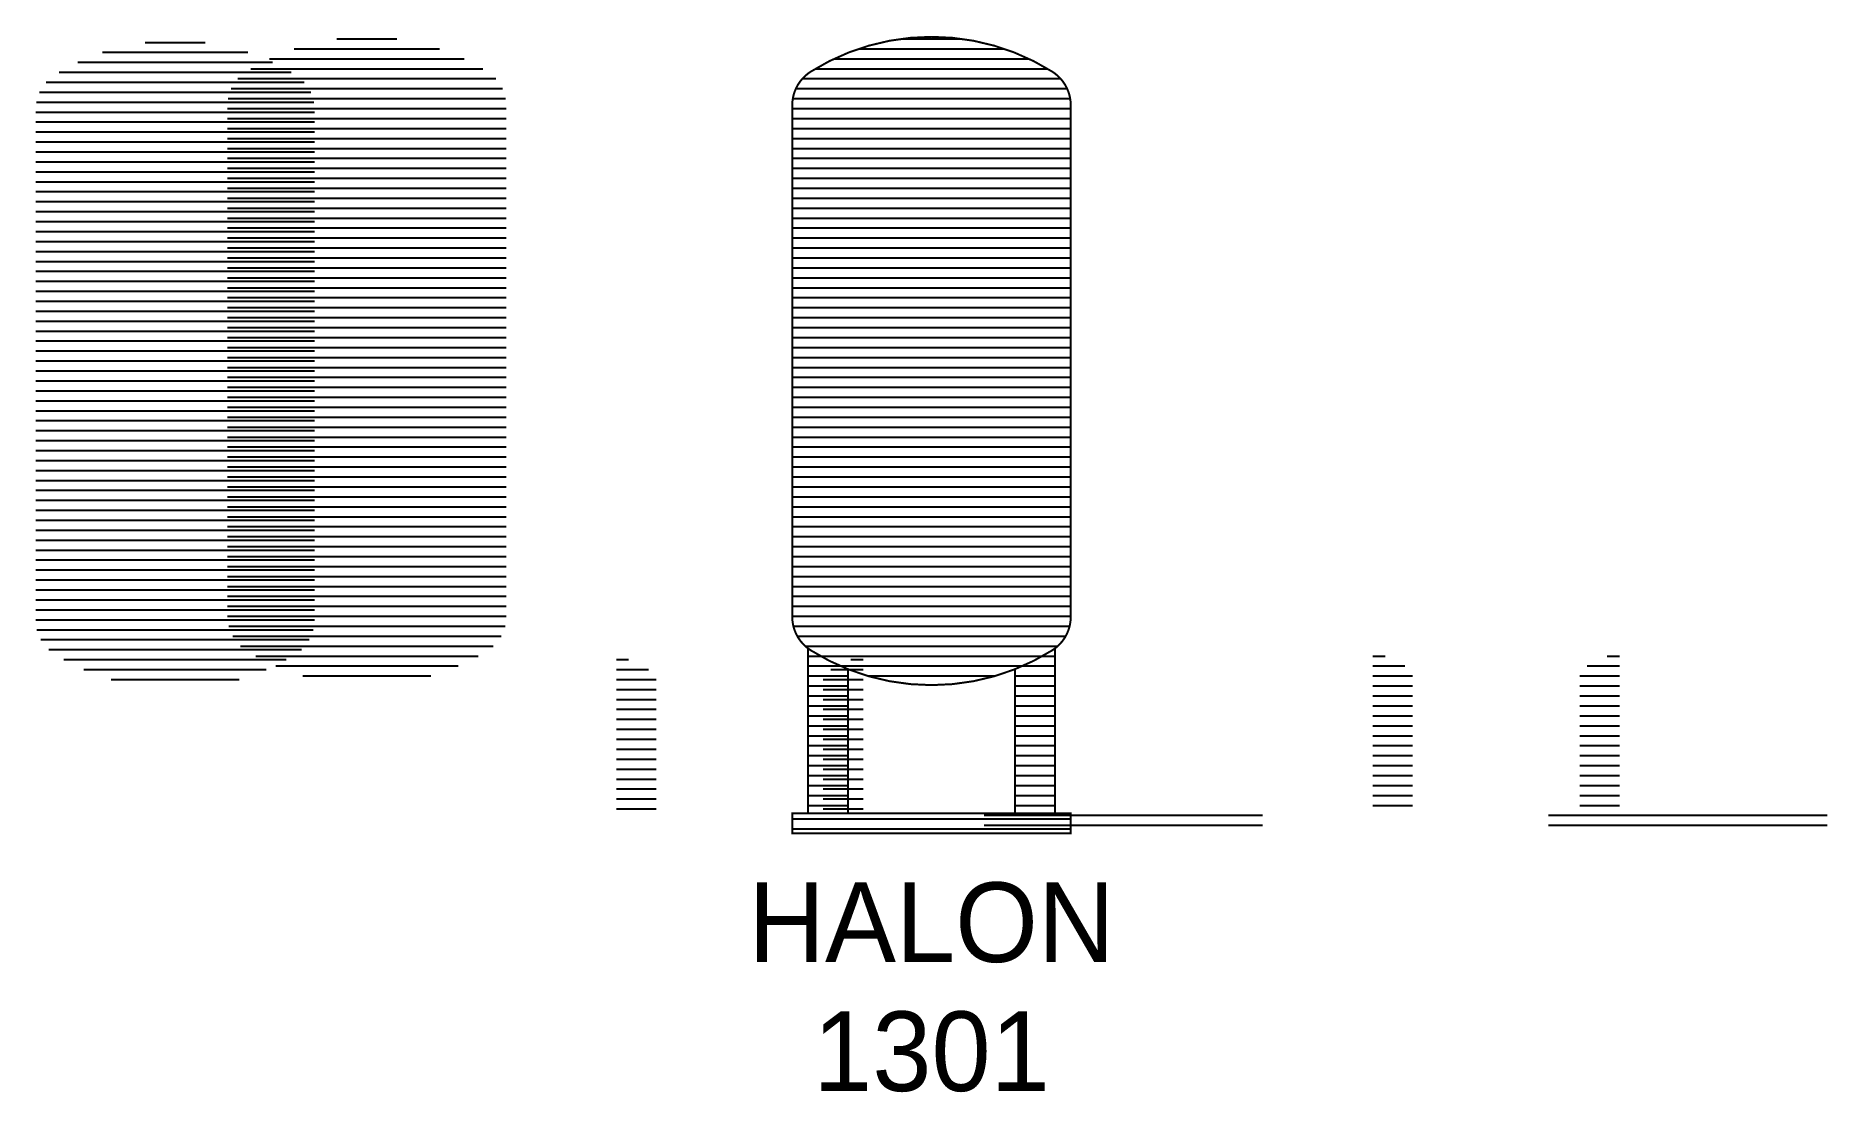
# Model space of a CAD drawing. Extents: x 50.7 to 73.3, y 109.2 to 122.5.
import ezdxf
from ezdxf.enums import TextEntityAlignment as Align

# ---------------------------------------------------------------- set-up
doc = ezdxf.new("R2010")
doc.units = 0
doc.header["$LTSCALE"] = 10
doc.layers.get('0').update_dxf_attribs({"linetype": 'CONTINUOUS'})
for name, color, linetype in [('ROOD', 1, 'CONTINUOUS'), ('TXT', 7, 'CONTINUOUS'), ('VEILIG', 7, 'CONTINUOUS')]:
    doc.layers.add(name, color=color, linetype=linetype)

# ---------------------------------------------------------------- blocks, each defined once
blk = doc.blocks.new('*X')
at = {"color": 0}
for p, q in [((81.237, 124.75), (83.063, 124.75)), ((81.773, 124.875), (82.527, 124.875)), ((80.693, 124.5), (83.607, 124.5)), ((80.928, 124.625), (83.372, 124.625)), ((80.529, 124.375), (83.771, 124.375)), ((80.407, 124.125), (83.893, 124.125)), ((80.446, 124.25), (83.854, 124.25)), ((80.4, 124), (83.9, 124)), ((80.4, 123.875), (83.9, 123.875)), ((80.4, 123.75), (83.9, 123.75)), ((80.4, 123.625), (83.9, 123.625)), ((80.4, 123.5), (83.9, 123.5)), ((80.4, 123.375), (83.9, 123.375)), ((80.4, 123.25), (83.9, 123.25)), ((80.4, 123.125), (83.9, 123.125)), ((80.4, 123), (83.9, 123)), ((80.4, 122.875), (83.9, 122.875)), ((80.4, 122.75), (83.9, 122.75)), ((80.4, 122.625), (83.9, 122.625)), ((80.4, 122.5), (83.9, 122.5)), ((80.4, 122.375), (83.9, 122.375)), ((80.4, 122.25), (83.9, 122.25)), ((80.4, 122.125), (83.9, 122.125)), ((80.4, 122), (83.9, 122)), ((80.4, 121.875), (83.9, 121.875)), ((80.4, 121.75), (83.9, 121.75)), ((80.4, 121.625), (83.9, 121.625)), ((80.4, 121.5), (83.9, 121.5)), ((80.4, 121.375), (83.9, 121.375)), ((80.4, 121.25), (83.9, 121.25)), ((80.4, 121.125), (83.9, 121.125)), ((80.4, 121), (83.9, 121)), ((80.4, 120.875), (83.9, 120.875)), ((80.4, 120.75), (83.9, 120.75)), ((80.4, 120.625), (83.9, 120.625)), ((80.4, 120.5), (83.9, 120.5)), ((80.4, 120.375), (83.9, 120.375)), ((80.4, 120.25), (83.9, 120.25)), ((80.4, 120.125), (83.9, 120.125)), ((80.4, 120), (83.9, 120)), ((80.4, 119.875), (83.9, 119.875)), ((80.4, 119.75), (83.9, 119.75)), ((80.4, 119.625), (83.9, 119.625)), ((80.4, 119.5), (83.9, 119.5)), ((80.4, 119.375), (83.9, 119.375)), ((80.4, 119.25), (83.9, 119.25)), ((80.4, 119.125), (83.9, 119.125)), ((80.4, 119), (83.9, 119)), ((80.4, 118.875), (83.9, 118.875)), ((80.4, 118.75), (83.9, 118.75)), ((80.4, 118.625), (83.9, 118.625)), ((80.4, 118.5), (83.9, 118.5)), ((80.4, 118.375), (83.9, 118.375)), ((80.4, 118.25), (83.9, 118.25)), ((80.4, 118.125), (83.9, 118.125)), ((80.4, 118), (83.9, 118)), ((80.4, 117.875), (83.9, 117.875)), ((80.4, 117.75), (83.9, 117.75)), ((80.4, 117.625), (83.9, 117.625)), ((80.414, 117.5), (83.886, 117.5)), ((80.464, 117.375), (83.836, 117.375)), ((80.563, 117.25), (83.737, 117.25)), ((80.753, 117.125), (83.547, 117.125)), ((87.695, 117.125), (87.849, 117.125)), ((90.642, 117.125), (90.795, 117.125)), ((81.004, 117), (83.296, 117)), ((81.347, 116.875), (82.953, 116.875)), ((87.695, 117), (88.099, 117)), ((87.695, 116.875), (88.195, 116.875)), ((90.295, 116.875), (90.795, 116.875)), ((90.391, 117), (90.795, 117)), ((87.695, 116.75), (88.195, 116.75)), ((87.695, 116.625), (88.195, 116.625)), ((90.295, 116.75), (90.795, 116.75)), ((90.295, 116.625), (90.795, 116.625)), ((87.695, 116.5), (88.195, 116.5)), ((90.295, 116.5), (90.795, 116.5)), ((87.695, 116.375), (88.195, 116.375)), ((87.695, 116.25), (88.195, 116.25)), ((90.295, 116.375), (90.795, 116.375)), ((90.295, 116.25), (90.795, 116.25)), ((87.695, 116.125), (88.195, 116.125)), ((87.695, 116), (88.195, 116)), ((90.295, 116.125), (90.795, 116.125)), ((90.295, 116), (90.795, 116)), ((87.695, 115.875), (88.195, 115.875)), ((87.695, 115.75), (88.195, 115.75)), ((90.295, 115.875), (90.795, 115.875)), ((90.295, 115.75), (90.795, 115.75)), ((87.695, 115.625), (88.195, 115.625)), ((87.695, 115.5), (88.195, 115.5)), ((90.295, 115.625), (90.795, 115.625)), ((90.295, 115.5), (90.795, 115.5)), ((87.695, 115.375), (88.195, 115.375)), ((90.295, 115.375), (90.795, 115.375)), ((87.695, 115.25), (88.195, 115.25)), ((89.905, 115.125), (93.405, 115.125)), ((90.295, 115.25), (90.795, 115.25)), ((89.905, 115), (93.405, 115))]:
    blk.add_line(p, q, dxfattribs=at)

msp = doc.modelspace()

# ---------------------------------------------------------------- linework, layer by layer
at = {"layer": 'VEILIG', "color": 0, "const_width": 0.025}
msp.add_lwpolyline([(60.484, 122.064, -0.287719), (63.516, 122.064, -0.258138), (63.75, 121.64), (63.75, 121.5), (63.75, 115.36), (63.75, 115.219, -0.258138), (63.516, 114.796, -0.287719), (60.484, 114.796, -0.258138), (60.25, 115.219), (60.25, 115.36), (60.25, 121.5), (60.25, 121.64, -0.258138)], format="xyb", close=True, dxfattribs=at)
for points in [[(60.45, 112.75), (60.45, 114.819)], [(63.55, 112.75), (63.55, 114.819)], [(60.95, 112.75), (60.95, 114.56)], [(63.05, 112.75), (63.05, 114.56)]]:
    msp.add_lwpolyline(points, dxfattribs=at)
msp.add_lwpolyline([(60.25, 112.75), (63.75, 112.75), (63.75, 112.5), (60.25, 112.5)], close=True, dxfattribs=at)

# ---------------------------------------------------------------- block references
at = {"layer": 'ROOD', "color": 0}
for p in [(-27.245, -2.4), (-27.245, -2.4), (-20.15, -2.4), (-29.655, -2.444)]:
    msp.add_blockref('*X', p, dxfattribs=at)

# ---------------------------------------------------------------- texts
at = {"layer": 'TXT', "color": 0}
for s, p in [('HALON', (62, 111.383)), ('1301', (62, 109.763))]:
    msp.add_text(s, height=1, dxfattribs=at).set_placement(p, align=Align.MIDDLE)

doc.saveas('drawing.dxf')
